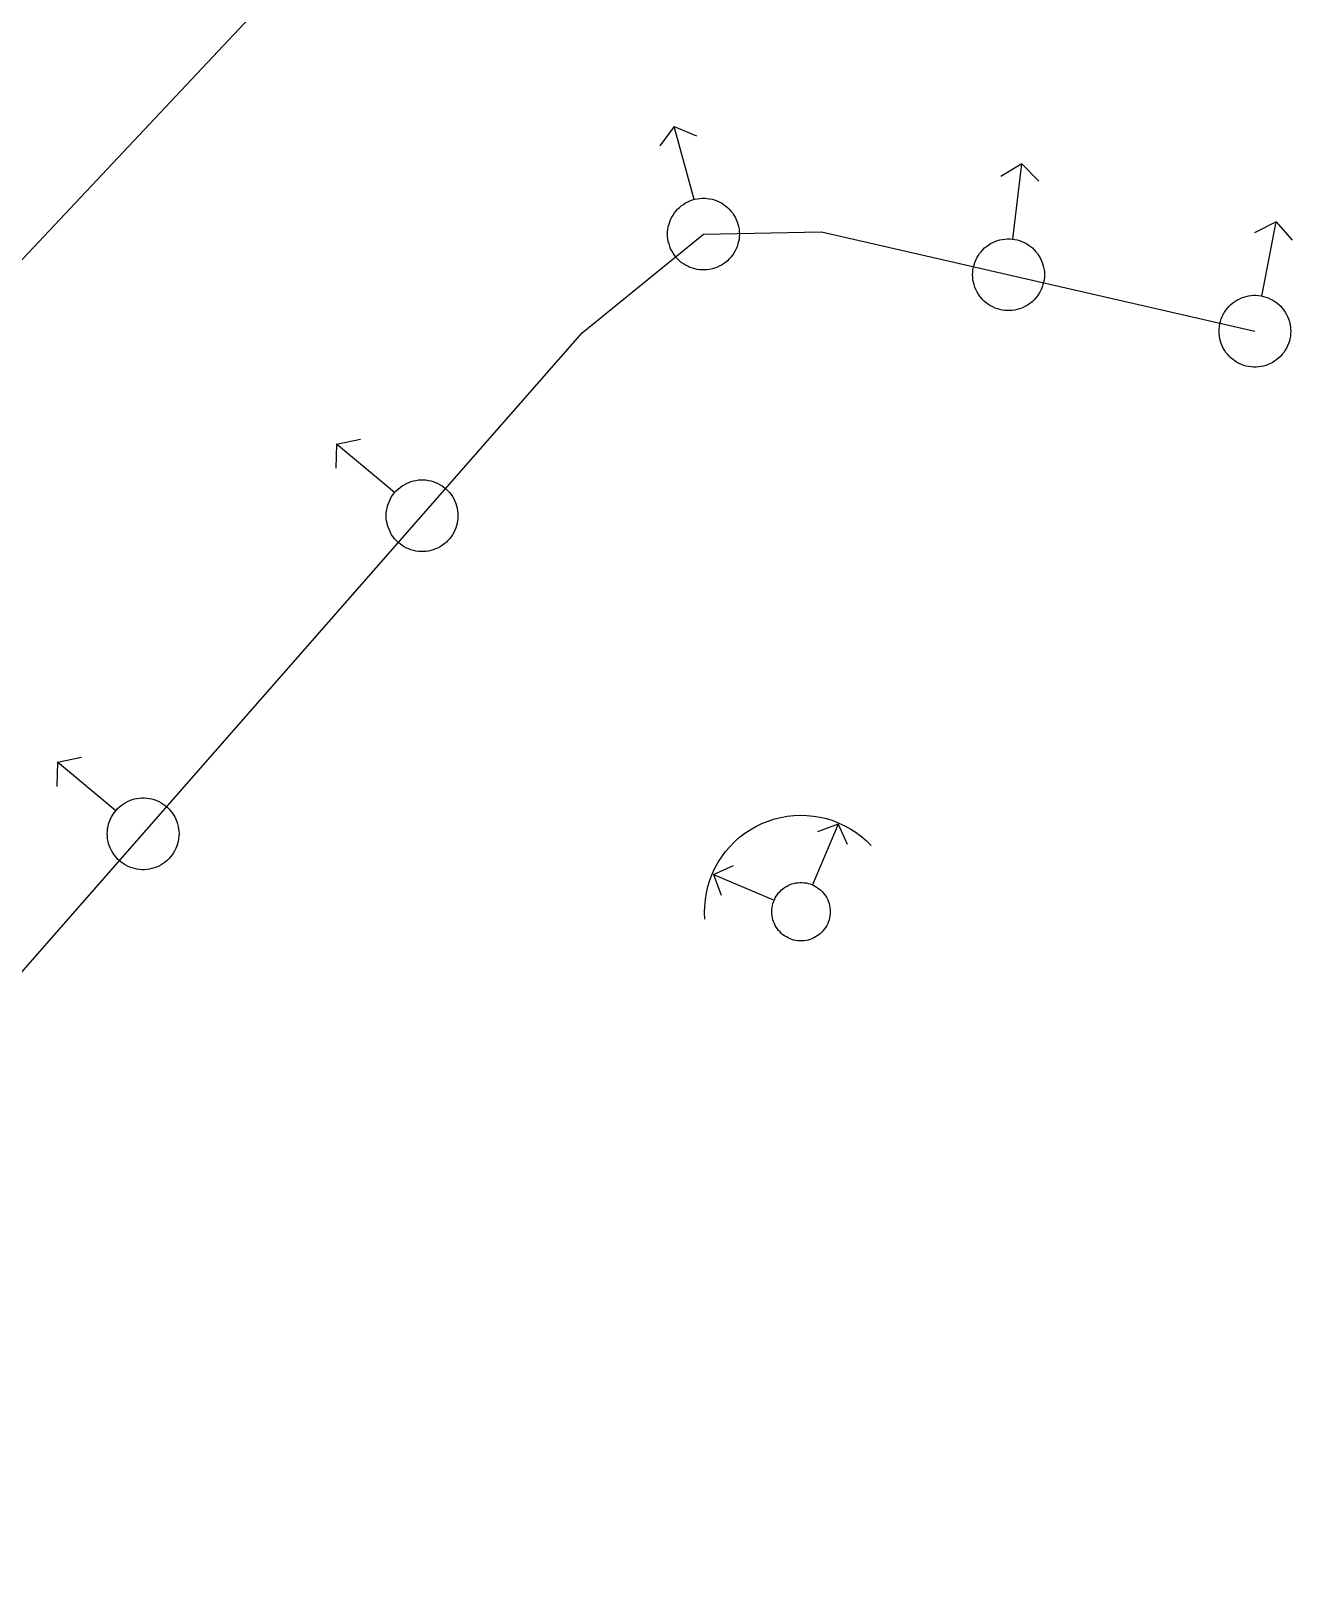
# Model space of a CAD drawing. Header units: inches. Extents: x 1390672 to 1398270, y 354915 to 360781.
# Drawn here: x 1394358.4 to 1394467.9, y 359756.1 to 359890.7 of the extents above; entities that cross this region are included whole.
import ezdxf

# ---------------------------------------------------------------- set-up
doc = ezdxf.new("R2010")
doc.units = ezdxf.units.IN
doc.header["$MEASUREMENT"] = 0

msp = doc.modelspace()

# ---------------------------------------------------------------- linework, layer by layer
for points in [[(1394353.09, 359866.07), (1394420.91, 359938.13), (1394414.81, 359987.37), (1394249.15, 360209.36)], [(1394414.26, 359882.42), (1394413.01, 359880.72)], [(1394414.26, 359882.42), (1394413.01, 359880.72)], [(1394414.26, 359882.42), (1394413.01, 359880.72)], [(1394416, 359876.08), (1394414.26, 359882.42)], [(1394414.26, 359882.42), (1394416.2, 359881.6)], [(1394416, 359876.08), (1394414.26, 359882.42)], [(1394414.26, 359882.42), (1394416.2, 359881.6)], [(1394416, 359876.08), (1394414.26, 359882.42)], [(1394414.26, 359882.42), (1394416.2, 359881.6)], [(1394444.45, 359879.16), (1394442.65, 359878.06)], [(1394444.45, 359879.16), (1394442.65, 359878.06)], [(1394444.45, 359879.16), (1394442.65, 359878.06)], [(1394443.68, 359872.63), (1394444.45, 359879.16)], [(1394443.68, 359872.63), (1394444.45, 359879.16)], [(1394443.68, 359872.63), (1394444.45, 359879.16)], [(1394444.45, 359879.16), (1394445.94, 359877.67)], [(1394444.45, 359879.16), (1394445.94, 359877.67)], [(1394444.45, 359879.16), (1394445.94, 359877.67)], [(1394419.93, 359873.07), (1394419.92, 359872.85), (1394419.9, 359872.64), (1394419.86, 359872.42), (1394419.81, 359872.21), (1394419.74, 359872), (1394419.66, 359871.8), (1394419.56, 359871.61), (1394419.46, 359871.42), (1394419.33, 359871.24), (1394419.2, 359871.07), (1394419.05, 359870.91), (1394418.9, 359870.75), (1394418.73, 359870.61), (1394418.55, 359870.49), (1394418.37, 359870.37), (1394418.18, 359870.27), (1394417.98, 359870.18), (1394417.78, 359870.11), (1394417.57, 359870.05), (1394417.35, 359870), (1394417.14, 359869.97), (1394416.92, 359869.96), (1394416.7, 359869.96), (1394416.49, 359869.97), (1394416.27, 359870), (1394416.06, 359870.05), (1394415.85, 359870.11), (1394415.64, 359870.18), (1394415.45, 359870.27), (1394415.25, 359870.37), (1394415.07, 359870.49), (1394414.89, 359870.61), (1394414.73, 359870.75), (1394414.57, 359870.91), (1394414.42, 359871.07), (1394414.29, 359871.24), (1394414.17, 359871.42), (1394414.06, 359871.61), (1394413.96, 359871.8), (1394413.88, 359872), (1394413.82, 359872.21), (1394413.76, 359872.42), (1394413.73, 359872.64), (1394413.7, 359872.85), (1394413.7, 359873.07), (1394413.7, 359873.29), (1394413.73, 359873.5), (1394413.76, 359873.72), (1394413.82, 359873.93), (1394413.88, 359874.14), (1394413.96, 359874.34), (1394414.06, 359874.53), (1394414.17, 359874.72), (1394414.29, 359874.9), (1394414.42, 359875.07), (1394414.57, 359875.24), (1394414.73, 359875.39), (1394414.89, 359875.53), (1394415.07, 359875.65), (1394415.25, 359875.77), (1394415.45, 359875.87), (1394415.64, 359875.96), (1394415.85, 359876.03), (1394416.06, 359876.09), (1394416.27, 359876.14), (1394416.49, 359876.17), (1394416.7, 359876.19), (1394416.92, 359876.19), (1394417.14, 359876.17), (1394417.35, 359876.14), (1394417.57, 359876.09), (1394417.78, 359876.03), (1394417.98, 359875.96), (1394418.18, 359875.87), (1394418.37, 359875.77), (1394418.55, 359875.65), (1394418.73, 359875.53), (1394418.9, 359875.39), (1394419.05, 359875.24), (1394419.2, 359875.07), (1394419.33, 359874.9), (1394419.46, 359874.72), (1394419.56, 359874.53), (1394419.66, 359874.34), (1394419.74, 359874.14), (1394419.81, 359873.93), (1394419.86, 359873.72), (1394419.9, 359873.5), (1394419.92, 359873.29), (1394419.93, 359873.07)], [(1394419.93, 359873.07), (1394419.92, 359872.85), (1394419.9, 359872.64), (1394419.86, 359872.42), (1394419.81, 359872.21), (1394419.74, 359872), (1394419.66, 359871.8), (1394419.56, 359871.61), (1394419.46, 359871.42), (1394419.33, 359871.24), (1394419.2, 359871.07), (1394419.05, 359870.91), (1394418.9, 359870.75), (1394418.73, 359870.61), (1394418.55, 359870.49), (1394418.37, 359870.37), (1394418.18, 359870.27), (1394417.98, 359870.18), (1394417.78, 359870.11), (1394417.57, 359870.05), (1394417.35, 359870), (1394417.14, 359869.97), (1394416.92, 359869.96), (1394416.7, 359869.96), (1394416.49, 359869.97), (1394416.27, 359870), (1394416.06, 359870.05), (1394415.85, 359870.11), (1394415.64, 359870.18), (1394415.45, 359870.27), (1394415.25, 359870.37), (1394415.07, 359870.49), (1394414.89, 359870.61), (1394414.73, 359870.75), (1394414.57, 359870.91), (1394414.42, 359871.07), (1394414.29, 359871.24), (1394414.17, 359871.42), (1394414.06, 359871.61), (1394413.96, 359871.8), (1394413.88, 359872), (1394413.82, 359872.21), (1394413.76, 359872.42), (1394413.73, 359872.64), (1394413.7, 359872.85), (1394413.7, 359873.07), (1394413.7, 359873.29), (1394413.73, 359873.5), (1394413.76, 359873.72), (1394413.82, 359873.93), (1394413.88, 359874.14), (1394413.96, 359874.34), (1394414.06, 359874.53), (1394414.17, 359874.72), (1394414.29, 359874.9), (1394414.42, 359875.07), (1394414.57, 359875.24), (1394414.73, 359875.39), (1394414.89, 359875.53), (1394415.07, 359875.65), (1394415.25, 359875.77), (1394415.45, 359875.87), (1394415.64, 359875.96), (1394415.85, 359876.03), (1394416.06, 359876.09), (1394416.27, 359876.14), (1394416.49, 359876.17), (1394416.7, 359876.19), (1394416.92, 359876.19), (1394417.14, 359876.17), (1394417.35, 359876.14), (1394417.57, 359876.09), (1394417.78, 359876.03), (1394417.98, 359875.96), (1394418.18, 359875.87), (1394418.37, 359875.77), (1394418.55, 359875.65), (1394418.73, 359875.53), (1394418.9, 359875.39), (1394419.05, 359875.24), (1394419.2, 359875.07), (1394419.33, 359874.9), (1394419.46, 359874.72), (1394419.56, 359874.53), (1394419.66, 359874.34), (1394419.74, 359874.14), (1394419.81, 359873.93), (1394419.86, 359873.72), (1394419.9, 359873.5), (1394419.92, 359873.29), (1394419.93, 359873.07)], [(1394419.93, 359873.07), (1394419.92, 359872.85), (1394419.9, 359872.64), (1394419.86, 359872.42), (1394419.81, 359872.21), (1394419.74, 359872), (1394419.66, 359871.8), (1394419.56, 359871.61), (1394419.46, 359871.42), (1394419.33, 359871.24), (1394419.2, 359871.07), (1394419.05, 359870.91), (1394418.9, 359870.75), (1394418.73, 359870.61), (1394418.55, 359870.49), (1394418.37, 359870.37), (1394418.18, 359870.27), (1394417.98, 359870.18), (1394417.78, 359870.11), (1394417.57, 359870.05), (1394417.35, 359870), (1394417.14, 359869.97), (1394416.92, 359869.96), (1394416.7, 359869.96), (1394416.49, 359869.97), (1394416.27, 359870), (1394416.06, 359870.05), (1394415.85, 359870.11), (1394415.64, 359870.18), (1394415.45, 359870.27), (1394415.25, 359870.37), (1394415.07, 359870.49), (1394414.89, 359870.61), (1394414.73, 359870.75), (1394414.57, 359870.91), (1394414.42, 359871.07), (1394414.29, 359871.24), (1394414.17, 359871.42), (1394414.06, 359871.61), (1394413.96, 359871.8), (1394413.88, 359872), (1394413.82, 359872.21), (1394413.76, 359872.42), (1394413.73, 359872.64), (1394413.7, 359872.85), (1394413.7, 359873.07), (1394413.7, 359873.29), (1394413.73, 359873.5), (1394413.76, 359873.72), (1394413.82, 359873.93), (1394413.88, 359874.14), (1394413.96, 359874.34), (1394414.06, 359874.53), (1394414.17, 359874.72), (1394414.29, 359874.9), (1394414.42, 359875.07), (1394414.57, 359875.24), (1394414.73, 359875.39), (1394414.89, 359875.53), (1394415.07, 359875.65), (1394415.25, 359875.77), (1394415.45, 359875.87), (1394415.64, 359875.96), (1394415.85, 359876.03), (1394416.06, 359876.09), (1394416.27, 359876.14), (1394416.49, 359876.17), (1394416.7, 359876.19), (1394416.92, 359876.19), (1394417.14, 359876.17), (1394417.35, 359876.14), (1394417.57, 359876.09), (1394417.78, 359876.03), (1394417.98, 359875.96), (1394418.18, 359875.87), (1394418.37, 359875.77), (1394418.55, 359875.65), (1394418.73, 359875.53), (1394418.9, 359875.39), (1394419.05, 359875.24), (1394419.2, 359875.07), (1394419.33, 359874.9), (1394419.46, 359874.72), (1394419.56, 359874.53), (1394419.66, 359874.34), (1394419.74, 359874.14), (1394419.81, 359873.93), (1394419.86, 359873.72), (1394419.9, 359873.5), (1394419.92, 359873.29), (1394419.93, 359873.07)], [(1394466.55, 359874.14), (1394464.68, 359873.18)], [(1394466.55, 359874.14), (1394464.68, 359873.18)], [(1394466.55, 359874.14), (1394464.68, 359873.18)], [(1394465.31, 359867.69), (1394466.55, 359874.14)], [(1394465.31, 359867.69), (1394466.55, 359874.14)], [(1394465.31, 359867.69), (1394466.55, 359874.14)], [(1394466.55, 359874.14), (1394467.93, 359872.55)], [(1394466.55, 359874.14), (1394467.93, 359872.55)], [(1394466.55, 359874.14), (1394467.93, 359872.55)], [(1394139.09, 359500.02), (1394137.43, 359528.57), (1394231.43, 359665.12), (1394406.29, 359864.48), (1394416.81, 359873.07), (1394427.06, 359873.27), (1394464.71, 359864.63)], [(1394139.09, 359500.02), (1394137.43, 359528.57), (1394231.43, 359665.12), (1394406.29, 359864.48), (1394416.81, 359873.07), (1394427.06, 359873.27), (1394464.71, 359864.63)], [(1394139.09, 359500.02), (1394137.43, 359528.57), (1394231.43, 359665.12), (1394406.29, 359864.48), (1394416.81, 359873.07), (1394427.06, 359873.27), (1394464.71, 359864.63)], [(1394446.42, 359869.54), (1394446.42, 359869.32), (1394446.39, 359869.11), (1394446.36, 359868.89), (1394446.3, 359868.68), (1394446.24, 359868.47), (1394446.15, 359868.27), (1394446.06, 359868.08), (1394445.95, 359867.89), (1394445.83, 359867.71), (1394445.69, 359867.54), (1394445.55, 359867.37), (1394445.39, 359867.22), (1394445.23, 359867.08), (1394445.05, 359866.96), (1394444.87, 359866.84), (1394444.67, 359866.74), (1394444.47, 359866.65), (1394444.27, 359866.58), (1394444.06, 359866.52), (1394443.85, 359866.47), (1394443.63, 359866.44), (1394443.42, 359866.43), (1394443.2, 359866.43), (1394442.98, 359866.44), (1394442.77, 359866.47), (1394442.55, 359866.52), (1394442.34, 359866.58), (1394442.14, 359866.65), (1394441.94, 359866.74), (1394441.75, 359866.84), (1394441.56, 359866.96), (1394441.39, 359867.08), (1394441.22, 359867.22), (1394441.07, 359867.37), (1394440.92, 359867.54), (1394440.79, 359867.71), (1394440.66, 359867.89), (1394440.56, 359868.08), (1394440.46, 359868.27), (1394440.38, 359868.47), (1394440.31, 359868.68), (1394440.26, 359868.89), (1394440.22, 359869.11), (1394440.2, 359869.32), (1394440.19, 359869.54), (1394440.2, 359869.76), (1394440.22, 359869.97), (1394440.26, 359870.19), (1394440.31, 359870.4), (1394440.38, 359870.61), (1394440.46, 359870.81), (1394440.56, 359871), (1394440.66, 359871.19), (1394440.79, 359871.37), (1394440.92, 359871.54), (1394441.07, 359871.7), (1394441.22, 359871.86), (1394441.39, 359872), (1394441.56, 359872.12), (1394441.75, 359872.24), (1394441.94, 359872.34), (1394442.14, 359872.43), (1394442.34, 359872.5), (1394442.55, 359872.56), (1394442.77, 359872.61), (1394442.98, 359872.64), (1394443.2, 359872.65), (1394443.42, 359872.65), (1394443.63, 359872.64), (1394443.85, 359872.61), (1394444.06, 359872.56), (1394444.27, 359872.5), (1394444.47, 359872.43), (1394444.67, 359872.34), (1394444.87, 359872.24), (1394445.05, 359872.12), (1394445.23, 359872), (1394445.39, 359871.86), (1394445.55, 359871.7), (1394445.69, 359871.54), (1394445.83, 359871.37), (1394445.95, 359871.19), (1394446.06, 359871), (1394446.15, 359870.81), (1394446.24, 359870.61), (1394446.3, 359870.4), (1394446.36, 359870.19), (1394446.39, 359869.97), (1394446.42, 359869.76), (1394446.42, 359869.54)], [(1394446.42, 359869.54), (1394446.42, 359869.32), (1394446.39, 359869.11), (1394446.36, 359868.89), (1394446.3, 359868.68), (1394446.24, 359868.47), (1394446.15, 359868.27), (1394446.06, 359868.08), (1394445.95, 359867.89), (1394445.83, 359867.71), (1394445.69, 359867.54), (1394445.55, 359867.37), (1394445.39, 359867.22), (1394445.23, 359867.08), (1394445.05, 359866.96), (1394444.87, 359866.84), (1394444.67, 359866.74), (1394444.47, 359866.65), (1394444.27, 359866.58), (1394444.06, 359866.52), (1394443.85, 359866.47), (1394443.63, 359866.44), (1394443.42, 359866.43), (1394443.2, 359866.43), (1394442.98, 359866.44), (1394442.77, 359866.47), (1394442.55, 359866.52), (1394442.34, 359866.58), (1394442.14, 359866.65), (1394441.94, 359866.74), (1394441.75, 359866.84), (1394441.56, 359866.96), (1394441.39, 359867.08), (1394441.22, 359867.22), (1394441.07, 359867.37), (1394440.92, 359867.54), (1394440.79, 359867.71), (1394440.66, 359867.89), (1394440.56, 359868.08), (1394440.46, 359868.27), (1394440.38, 359868.47), (1394440.31, 359868.68), (1394440.26, 359868.89), (1394440.22, 359869.11), (1394440.2, 359869.32), (1394440.19, 359869.54), (1394440.2, 359869.76), (1394440.22, 359869.97), (1394440.26, 359870.19), (1394440.31, 359870.4), (1394440.38, 359870.61), (1394440.46, 359870.81), (1394440.56, 359871), (1394440.66, 359871.19), (1394440.79, 359871.37), (1394440.92, 359871.54), (1394441.07, 359871.7), (1394441.22, 359871.86), (1394441.39, 359872), (1394441.56, 359872.12), (1394441.75, 359872.24), (1394441.94, 359872.34), (1394442.14, 359872.43), (1394442.34, 359872.5), (1394442.55, 359872.56), (1394442.77, 359872.61), (1394442.98, 359872.64), (1394443.2, 359872.65), (1394443.42, 359872.65), (1394443.63, 359872.64), (1394443.85, 359872.61), (1394444.06, 359872.56), (1394444.27, 359872.5), (1394444.47, 359872.43), (1394444.67, 359872.34), (1394444.87, 359872.24), (1394445.05, 359872.12), (1394445.23, 359872), (1394445.39, 359871.86), (1394445.55, 359871.7), (1394445.69, 359871.54), (1394445.83, 359871.37), (1394445.95, 359871.19), (1394446.06, 359871), (1394446.15, 359870.81), (1394446.24, 359870.61), (1394446.3, 359870.4), (1394446.36, 359870.19), (1394446.39, 359869.97), (1394446.42, 359869.76), (1394446.42, 359869.54)], [(1394446.42, 359869.54), (1394446.42, 359869.32), (1394446.39, 359869.11), (1394446.36, 359868.89), (1394446.3, 359868.68), (1394446.24, 359868.47), (1394446.15, 359868.27), (1394446.06, 359868.08), (1394445.95, 359867.89), (1394445.83, 359867.71), (1394445.69, 359867.54), (1394445.55, 359867.37), (1394445.39, 359867.22), (1394445.23, 359867.08), (1394445.05, 359866.96), (1394444.87, 359866.84), (1394444.67, 359866.74), (1394444.47, 359866.65), (1394444.27, 359866.58), (1394444.06, 359866.52), (1394443.85, 359866.47), (1394443.63, 359866.44), (1394443.42, 359866.43), (1394443.2, 359866.43), (1394442.98, 359866.44), (1394442.77, 359866.47), (1394442.55, 359866.52), (1394442.34, 359866.58), (1394442.14, 359866.65), (1394441.94, 359866.74), (1394441.75, 359866.84), (1394441.56, 359866.96), (1394441.39, 359867.08), (1394441.22, 359867.22), (1394441.07, 359867.37), (1394440.92, 359867.54), (1394440.79, 359867.71), (1394440.66, 359867.89), (1394440.56, 359868.08), (1394440.46, 359868.27), (1394440.38, 359868.47), (1394440.31, 359868.68), (1394440.26, 359868.89), (1394440.22, 359869.11), (1394440.2, 359869.32), (1394440.19, 359869.54), (1394440.2, 359869.76), (1394440.22, 359869.97), (1394440.26, 359870.19), (1394440.31, 359870.4), (1394440.38, 359870.61), (1394440.46, 359870.81), (1394440.56, 359871), (1394440.66, 359871.19), (1394440.79, 359871.37), (1394440.92, 359871.54), (1394441.07, 359871.7), (1394441.22, 359871.86), (1394441.39, 359872), (1394441.56, 359872.12), (1394441.75, 359872.24), (1394441.94, 359872.34), (1394442.14, 359872.43), (1394442.34, 359872.5), (1394442.55, 359872.56), (1394442.77, 359872.61), (1394442.98, 359872.64), (1394443.2, 359872.65), (1394443.42, 359872.65), (1394443.63, 359872.64), (1394443.85, 359872.61), (1394444.06, 359872.56), (1394444.27, 359872.5), (1394444.47, 359872.43), (1394444.67, 359872.34), (1394444.87, 359872.24), (1394445.05, 359872.12), (1394445.23, 359872), (1394445.39, 359871.86), (1394445.55, 359871.7), (1394445.69, 359871.54), (1394445.83, 359871.37), (1394445.95, 359871.19), (1394446.06, 359871), (1394446.15, 359870.81), (1394446.24, 359870.61), (1394446.3, 359870.4), (1394446.36, 359870.19), (1394446.39, 359869.97), (1394446.42, 359869.76), (1394446.42, 359869.54)], [(1394467.82, 359864.63), (1394467.81, 359864.41), (1394467.79, 359864.2), (1394467.75, 359863.98), (1394467.7, 359863.77), (1394467.63, 359863.57), (1394467.55, 359863.36), (1394467.46, 359863.17), (1394467.35, 359862.98), (1394467.23, 359862.8), (1394467.09, 359862.63), (1394466.95, 359862.47), (1394466.79, 359862.31), (1394466.62, 359862.18), (1394466.45, 359862.05), (1394466.26, 359861.93), (1394466.07, 359861.83), (1394465.87, 359861.74), (1394465.67, 359861.67), (1394465.46, 359861.61), (1394465.25, 359861.56), (1394465.03, 359861.53), (1394464.81, 359861.52), (1394464.6, 359861.52), (1394464.38, 359861.53), (1394464.16, 359861.56), (1394463.95, 359861.61), (1394463.74, 359861.67), (1394463.54, 359861.74), (1394463.34, 359861.83), (1394463.15, 359861.93), (1394462.96, 359862.05), (1394462.79, 359862.18), (1394462.62, 359862.31), (1394462.46, 359862.47), (1394462.32, 359862.63), (1394462.18, 359862.8), (1394462.06, 359862.98), (1394461.95, 359863.17), (1394461.86, 359863.36), (1394461.78, 359863.57), (1394461.71, 359863.77), (1394461.66, 359863.98), (1394461.62, 359864.2), (1394461.6, 359864.41), (1394461.59, 359864.63), (1394461.6, 359864.85), (1394461.62, 359865.06), (1394461.66, 359865.28), (1394461.71, 359865.49), (1394461.78, 359865.7), (1394461.86, 359865.9), (1394461.95, 359866.09), (1394462.06, 359866.28), (1394462.18, 359866.46), (1394462.32, 359866.63), (1394462.46, 359866.8), (1394462.62, 359866.95), (1394462.79, 359867.09), (1394462.96, 359867.21), (1394463.15, 359867.33), (1394463.34, 359867.43), (1394463.54, 359867.52), (1394463.74, 359867.6), (1394463.95, 359867.66), (1394464.16, 359867.7), (1394464.38, 359867.73), (1394464.6, 359867.75), (1394464.81, 359867.75), (1394465.03, 359867.73), (1394465.25, 359867.7), (1394465.46, 359867.66), (1394465.67, 359867.6), (1394465.87, 359867.52), (1394466.07, 359867.43), (1394466.26, 359867.33), (1394466.45, 359867.21), (1394466.62, 359867.09), (1394466.79, 359866.95), (1394466.95, 359866.8), (1394467.09, 359866.63), (1394467.23, 359866.46), (1394467.35, 359866.28), (1394467.46, 359866.09), (1394467.55, 359865.9), (1394467.63, 359865.7), (1394467.7, 359865.49), (1394467.75, 359865.28), (1394467.79, 359865.06), (1394467.81, 359864.85), (1394467.82, 359864.63)], [(1394467.82, 359864.63), (1394467.81, 359864.41), (1394467.79, 359864.2), (1394467.75, 359863.98), (1394467.7, 359863.77), (1394467.63, 359863.57), (1394467.55, 359863.36), (1394467.46, 359863.17), (1394467.35, 359862.98), (1394467.23, 359862.8), (1394467.09, 359862.63), (1394466.95, 359862.47), (1394466.79, 359862.31), (1394466.62, 359862.18), (1394466.45, 359862.05), (1394466.26, 359861.93), (1394466.07, 359861.83), (1394465.87, 359861.74), (1394465.67, 359861.67), (1394465.46, 359861.61), (1394465.25, 359861.56), (1394465.03, 359861.53), (1394464.81, 359861.52), (1394464.6, 359861.52), (1394464.38, 359861.53), (1394464.16, 359861.56), (1394463.95, 359861.61), (1394463.74, 359861.67), (1394463.54, 359861.74), (1394463.34, 359861.83), (1394463.15, 359861.93), (1394462.96, 359862.05), (1394462.79, 359862.18), (1394462.62, 359862.31), (1394462.46, 359862.47), (1394462.32, 359862.63), (1394462.18, 359862.8), (1394462.06, 359862.98), (1394461.95, 359863.17), (1394461.86, 359863.36), (1394461.78, 359863.57), (1394461.71, 359863.77), (1394461.66, 359863.98), (1394461.62, 359864.2), (1394461.6, 359864.41), (1394461.59, 359864.63), (1394461.6, 359864.85), (1394461.62, 359865.06), (1394461.66, 359865.28), (1394461.71, 359865.49), (1394461.78, 359865.7), (1394461.86, 359865.9), (1394461.95, 359866.09), (1394462.06, 359866.28), (1394462.18, 359866.46), (1394462.32, 359866.63), (1394462.46, 359866.8), (1394462.62, 359866.95), (1394462.79, 359867.09), (1394462.96, 359867.21), (1394463.15, 359867.33), (1394463.34, 359867.43), (1394463.54, 359867.52), (1394463.74, 359867.6), (1394463.95, 359867.66), (1394464.16, 359867.7), (1394464.38, 359867.73), (1394464.6, 359867.75), (1394464.81, 359867.75), (1394465.03, 359867.73), (1394465.25, 359867.7), (1394465.46, 359867.66), (1394465.67, 359867.6), (1394465.87, 359867.52), (1394466.07, 359867.43), (1394466.26, 359867.33), (1394466.45, 359867.21), (1394466.62, 359867.09), (1394466.79, 359866.95), (1394466.95, 359866.8), (1394467.09, 359866.63), (1394467.23, 359866.46), (1394467.35, 359866.28), (1394467.46, 359866.09), (1394467.55, 359865.9), (1394467.63, 359865.7), (1394467.7, 359865.49), (1394467.75, 359865.28), (1394467.79, 359865.06), (1394467.81, 359864.85), (1394467.82, 359864.63)], [(1394467.82, 359864.63), (1394467.81, 359864.41), (1394467.79, 359864.2), (1394467.75, 359863.98), (1394467.7, 359863.77), (1394467.63, 359863.57), (1394467.55, 359863.36), (1394467.46, 359863.17), (1394467.35, 359862.98), (1394467.23, 359862.8), (1394467.09, 359862.63), (1394466.95, 359862.47), (1394466.79, 359862.31), (1394466.62, 359862.18), (1394466.45, 359862.05), (1394466.26, 359861.93), (1394466.07, 359861.83), (1394465.87, 359861.74), (1394465.67, 359861.67), (1394465.46, 359861.61), (1394465.25, 359861.56), (1394465.03, 359861.53), (1394464.81, 359861.52), (1394464.6, 359861.52), (1394464.38, 359861.53), (1394464.16, 359861.56), (1394463.95, 359861.61), (1394463.74, 359861.67), (1394463.54, 359861.74), (1394463.34, 359861.83), (1394463.15, 359861.93), (1394462.96, 359862.05), (1394462.79, 359862.18), (1394462.62, 359862.31), (1394462.46, 359862.47), (1394462.32, 359862.63), (1394462.18, 359862.8), (1394462.06, 359862.98), (1394461.95, 359863.17), (1394461.86, 359863.36), (1394461.78, 359863.57), (1394461.71, 359863.77), (1394461.66, 359863.98), (1394461.62, 359864.2), (1394461.6, 359864.41), (1394461.59, 359864.63), (1394461.6, 359864.85), (1394461.62, 359865.06), (1394461.66, 359865.28), (1394461.71, 359865.49), (1394461.78, 359865.7), (1394461.86, 359865.9), (1394461.95, 359866.09), (1394462.06, 359866.28), (1394462.18, 359866.46), (1394462.32, 359866.63), (1394462.46, 359866.8), (1394462.62, 359866.95), (1394462.79, 359867.09), (1394462.96, 359867.21), (1394463.15, 359867.33), (1394463.34, 359867.43), (1394463.54, 359867.52), (1394463.74, 359867.6), (1394463.95, 359867.66), (1394464.16, 359867.7), (1394464.38, 359867.73), (1394464.6, 359867.75), (1394464.81, 359867.75), (1394465.03, 359867.73), (1394465.25, 359867.7), (1394465.46, 359867.66), (1394465.67, 359867.6), (1394465.87, 359867.52), (1394466.07, 359867.43), (1394466.26, 359867.33), (1394466.45, 359867.21), (1394466.62, 359867.09), (1394466.79, 359866.95), (1394466.95, 359866.8), (1394467.09, 359866.63), (1394467.23, 359866.46), (1394467.35, 359866.28), (1394467.46, 359866.09), (1394467.55, 359865.9), (1394467.63, 359865.7), (1394467.7, 359865.49), (1394467.75, 359865.28), (1394467.79, 359865.06), (1394467.81, 359864.85), (1394467.82, 359864.63)], [(1394384.95, 359854.83), (1394387.01, 359855.27)], [(1394384.95, 359854.83), (1394387.01, 359855.27)], [(1394384.95, 359854.83), (1394387.01, 359855.27)], [(1394384.95, 359854.83), (1394384.88, 359852.73)], [(1394384.95, 359854.83), (1394384.88, 359852.73)], [(1394384.95, 359854.83), (1394384.88, 359852.73)], [(1394389.99, 359850.62), (1394384.95, 359854.83)], [(1394389.99, 359850.62), (1394384.95, 359854.83)], [(1394389.99, 359850.62), (1394384.95, 359854.83)], [(1394395.49, 359848.62), (1394395.48, 359848.4), (1394395.46, 359848.18), (1394395.42, 359847.97), (1394395.37, 359847.76), (1394395.3, 359847.55), (1394395.22, 359847.35), (1394395.13, 359847.15), (1394395.02, 359846.96), (1394394.9, 359846.78), (1394394.76, 359846.61), (1394394.62, 359846.45), (1394394.46, 359846.3), (1394394.29, 359846.16), (1394394.12, 359846.03), (1394393.93, 359845.92), (1394393.74, 359845.81), (1394393.54, 359845.73), (1394393.34, 359845.65), (1394393.13, 359845.59), (1394392.92, 359845.55), (1394392.7, 359845.52), (1394392.48, 359845.5), (1394392.27, 359845.5), (1394392.05, 359845.52), (1394391.83, 359845.55), (1394391.62, 359845.59), (1394391.41, 359845.65), (1394391.21, 359845.73), (1394391.01, 359845.81), (1394390.82, 359845.92), (1394390.63, 359846.03), (1394390.46, 359846.16), (1394390.29, 359846.3), (1394390.13, 359846.45), (1394389.99, 359846.61), (1394389.85, 359846.78), (1394389.73, 359846.96), (1394389.62, 359847.15), (1394389.53, 359847.35), (1394389.45, 359847.55), (1394389.38, 359847.76), (1394389.33, 359847.97), (1394389.29, 359848.18), (1394389.26, 359848.4), (1394389.26, 359848.62), (1394389.26, 359848.83), (1394389.29, 359849.05), (1394389.33, 359849.26), (1394389.38, 359849.47), (1394389.45, 359849.68), (1394389.53, 359849.88), (1394389.62, 359850.08), (1394389.73, 359850.27), (1394389.85, 359850.45), (1394389.99, 359850.62), (1394390.13, 359850.78), (1394390.29, 359850.93), (1394390.46, 359851.07), (1394390.63, 359851.2), (1394390.82, 359851.31), (1394391.01, 359851.42), (1394391.21, 359851.51), (1394391.41, 359851.58), (1394391.62, 359851.64), (1394391.83, 359851.68), (1394392.05, 359851.72), (1394392.27, 359851.73), (1394392.48, 359851.73), (1394392.7, 359851.72), (1394392.92, 359851.68), (1394393.13, 359851.64), (1394393.34, 359851.58), (1394393.54, 359851.51), (1394393.74, 359851.42), (1394393.93, 359851.31), (1394394.12, 359851.2), (1394394.29, 359851.07), (1394394.46, 359850.93), (1394394.62, 359850.78), (1394394.76, 359850.62), (1394394.9, 359850.45), (1394395.02, 359850.27), (1394395.13, 359850.08), (1394395.22, 359849.88), (1394395.3, 359849.68), (1394395.37, 359849.47), (1394395.42, 359849.26), (1394395.46, 359849.05), (1394395.48, 359848.83), (1394395.49, 359848.62)], [(1394395.49, 359848.62), (1394395.48, 359848.4), (1394395.46, 359848.18), (1394395.42, 359847.97), (1394395.37, 359847.76), (1394395.3, 359847.55), (1394395.22, 359847.35), (1394395.13, 359847.15), (1394395.02, 359846.96), (1394394.9, 359846.78), (1394394.76, 359846.61), (1394394.62, 359846.45), (1394394.46, 359846.3), (1394394.29, 359846.16), (1394394.12, 359846.03), (1394393.93, 359845.92), (1394393.74, 359845.81), (1394393.54, 359845.73), (1394393.34, 359845.65), (1394393.13, 359845.59), (1394392.92, 359845.55), (1394392.7, 359845.52), (1394392.48, 359845.5), (1394392.27, 359845.5), (1394392.05, 359845.52), (1394391.83, 359845.55), (1394391.62, 359845.59), (1394391.41, 359845.65), (1394391.21, 359845.73), (1394391.01, 359845.81), (1394390.82, 359845.92), (1394390.63, 359846.03), (1394390.46, 359846.16), (1394390.29, 359846.3), (1394390.13, 359846.45), (1394389.99, 359846.61), (1394389.85, 359846.78), (1394389.73, 359846.96), (1394389.62, 359847.15), (1394389.53, 359847.35), (1394389.45, 359847.55), (1394389.38, 359847.76), (1394389.33, 359847.97), (1394389.29, 359848.18), (1394389.26, 359848.4), (1394389.26, 359848.62), (1394389.26, 359848.83), (1394389.29, 359849.05), (1394389.33, 359849.26), (1394389.38, 359849.47), (1394389.45, 359849.68), (1394389.53, 359849.88), (1394389.62, 359850.08), (1394389.73, 359850.27), (1394389.85, 359850.45), (1394389.99, 359850.62), (1394390.13, 359850.78), (1394390.29, 359850.93), (1394390.46, 359851.07), (1394390.63, 359851.2), (1394390.82, 359851.31), (1394391.01, 359851.42), (1394391.21, 359851.51), (1394391.41, 359851.58), (1394391.62, 359851.64), (1394391.83, 359851.68), (1394392.05, 359851.72), (1394392.27, 359851.73), (1394392.48, 359851.73), (1394392.7, 359851.72), (1394392.92, 359851.68), (1394393.13, 359851.64), (1394393.34, 359851.58), (1394393.54, 359851.51), (1394393.74, 359851.42), (1394393.93, 359851.31), (1394394.12, 359851.2), (1394394.29, 359851.07), (1394394.46, 359850.93), (1394394.62, 359850.78), (1394394.76, 359850.62), (1394394.9, 359850.45), (1394395.02, 359850.27), (1394395.13, 359850.08), (1394395.22, 359849.88), (1394395.3, 359849.68), (1394395.37, 359849.47), (1394395.42, 359849.26), (1394395.46, 359849.05), (1394395.48, 359848.83), (1394395.49, 359848.62)], [(1394395.49, 359848.62), (1394395.48, 359848.4), (1394395.46, 359848.18), (1394395.42, 359847.97), (1394395.37, 359847.76), (1394395.3, 359847.55), (1394395.22, 359847.35), (1394395.13, 359847.15), (1394395.02, 359846.96), (1394394.9, 359846.78), (1394394.76, 359846.61), (1394394.62, 359846.45), (1394394.46, 359846.3), (1394394.29, 359846.16), (1394394.12, 359846.03), (1394393.93, 359845.92), (1394393.74, 359845.81), (1394393.54, 359845.73), (1394393.34, 359845.65), (1394393.13, 359845.59), (1394392.92, 359845.55), (1394392.7, 359845.52), (1394392.48, 359845.5), (1394392.27, 359845.5), (1394392.05, 359845.52), (1394391.83, 359845.55), (1394391.62, 359845.59), (1394391.41, 359845.65), (1394391.21, 359845.73), (1394391.01, 359845.81), (1394390.82, 359845.92), (1394390.63, 359846.03), (1394390.46, 359846.16), (1394390.29, 359846.3), (1394390.13, 359846.45), (1394389.99, 359846.61), (1394389.85, 359846.78), (1394389.73, 359846.96), (1394389.62, 359847.15), (1394389.53, 359847.35), (1394389.45, 359847.55), (1394389.38, 359847.76), (1394389.33, 359847.97), (1394389.29, 359848.18), (1394389.26, 359848.4), (1394389.26, 359848.62), (1394389.26, 359848.83), (1394389.29, 359849.05), (1394389.33, 359849.26), (1394389.38, 359849.47), (1394389.45, 359849.68), (1394389.53, 359849.88), (1394389.62, 359850.08), (1394389.73, 359850.27), (1394389.85, 359850.45), (1394389.99, 359850.62), (1394390.13, 359850.78), (1394390.29, 359850.93), (1394390.46, 359851.07), (1394390.63, 359851.2), (1394390.82, 359851.31), (1394391.01, 359851.42), (1394391.21, 359851.51), (1394391.41, 359851.58), (1394391.62, 359851.64), (1394391.83, 359851.68), (1394392.05, 359851.72), (1394392.27, 359851.73), (1394392.48, 359851.73), (1394392.7, 359851.72), (1394392.92, 359851.68), (1394393.13, 359851.64), (1394393.34, 359851.58), (1394393.54, 359851.51), (1394393.74, 359851.42), (1394393.93, 359851.31), (1394394.12, 359851.2), (1394394.29, 359851.07), (1394394.46, 359850.93), (1394394.62, 359850.78), (1394394.76, 359850.62), (1394394.9, 359850.45), (1394395.02, 359850.27), (1394395.13, 359850.08), (1394395.22, 359849.88), (1394395.3, 359849.68), (1394395.37, 359849.47), (1394395.42, 359849.26), (1394395.46, 359849.05), (1394395.48, 359848.83), (1394395.49, 359848.62)], [(1394360.72, 359827.21), (1394360.65, 359825.1)], [(1394360.72, 359827.21), (1394360.65, 359825.1)], [(1394360.72, 359827.21), (1394360.65, 359825.1)], [(1394360.72, 359827.21), (1394362.78, 359827.65)], [(1394360.72, 359827.21), (1394362.78, 359827.65)], [(1394360.72, 359827.21), (1394362.78, 359827.65)], [(1394365.76, 359823), (1394360.72, 359827.21)], [(1394365.76, 359823), (1394360.72, 359827.21)], [(1394365.76, 359823), (1394360.72, 359827.21)], [(1394371.26, 359820.99), (1394371.25, 359820.78), (1394371.23, 359820.56), (1394371.19, 359820.34), (1394371.14, 359820.13), (1394371.07, 359819.93), (1394370.99, 359819.73), (1394370.9, 359819.53), (1394370.79, 359819.34), (1394370.67, 359819.16), (1394370.53, 359818.99), (1394370.39, 359818.83), (1394370.23, 359818.68), (1394370.06, 359818.54), (1394369.89, 359818.41), (1394369.7, 359818.29), (1394369.51, 359818.19), (1394369.31, 359818.1), (1394369.11, 359818.03), (1394368.9, 359817.97), (1394368.69, 359817.92), (1394368.47, 359817.89), (1394368.25, 359817.88), (1394368.04, 359817.88), (1394367.82, 359817.89), (1394367.6, 359817.92), (1394367.39, 359817.97), (1394367.18, 359818.03), (1394366.98, 359818.1), (1394366.78, 359818.19), (1394366.59, 359818.29), (1394366.4, 359818.41), (1394366.23, 359818.54), (1394366.06, 359818.68), (1394365.9, 359818.83), (1394365.76, 359818.99), (1394365.62, 359819.16), (1394365.5, 359819.34), (1394365.39, 359819.53), (1394365.3, 359819.73), (1394365.22, 359819.93), (1394365.15, 359820.13), (1394365.1, 359820.34), (1394365.06, 359820.56), (1394365.04, 359820.78), (1394365.03, 359820.99), (1394365.04, 359821.21), (1394365.06, 359821.43), (1394365.1, 359821.64), (1394365.15, 359821.85), (1394365.22, 359822.06), (1394365.3, 359822.26), (1394365.39, 359822.46), (1394365.5, 359822.64), (1394365.62, 359822.82), (1394365.76, 359823), (1394365.9, 359823.16), (1394366.06, 359823.31), (1394366.23, 359823.45), (1394366.4, 359823.58), (1394366.59, 359823.69), (1394366.78, 359823.79), (1394366.98, 359823.88), (1394367.18, 359823.96), (1394367.39, 359824.02), (1394367.6, 359824.06), (1394367.82, 359824.09), (1394368.04, 359824.11), (1394368.25, 359824.11), (1394368.47, 359824.09), (1394368.69, 359824.06), (1394368.9, 359824.02), (1394369.11, 359823.96), (1394369.31, 359823.88), (1394369.51, 359823.79), (1394369.7, 359823.69), (1394369.89, 359823.58), (1394370.06, 359823.45), (1394370.23, 359823.31), (1394370.39, 359823.16), (1394370.53, 359823), (1394370.67, 359822.82), (1394370.79, 359822.64), (1394370.9, 359822.46), (1394370.99, 359822.26), (1394371.07, 359822.06), (1394371.14, 359821.85), (1394371.19, 359821.64), (1394371.23, 359821.43), (1394371.25, 359821.21), (1394371.26, 359820.99)], [(1394371.26, 359820.99), (1394371.25, 359820.78), (1394371.23, 359820.56), (1394371.19, 359820.34), (1394371.14, 359820.13), (1394371.07, 359819.93), (1394370.99, 359819.73), (1394370.9, 359819.53), (1394370.79, 359819.34), (1394370.67, 359819.16), (1394370.53, 359818.99), (1394370.39, 359818.83), (1394370.23, 359818.68), (1394370.06, 359818.54), (1394369.89, 359818.41), (1394369.7, 359818.29), (1394369.51, 359818.19), (1394369.31, 359818.1), (1394369.11, 359818.03), (1394368.9, 359817.97), (1394368.69, 359817.92), (1394368.47, 359817.89), (1394368.25, 359817.88), (1394368.04, 359817.88), (1394367.82, 359817.89), (1394367.6, 359817.92), (1394367.39, 359817.97), (1394367.18, 359818.03), (1394366.98, 359818.1), (1394366.78, 359818.19), (1394366.59, 359818.29), (1394366.4, 359818.41), (1394366.23, 359818.54), (1394366.06, 359818.68), (1394365.9, 359818.83), (1394365.76, 359818.99), (1394365.62, 359819.16), (1394365.5, 359819.34), (1394365.39, 359819.53), (1394365.3, 359819.73), (1394365.22, 359819.93), (1394365.15, 359820.13), (1394365.1, 359820.34), (1394365.06, 359820.56), (1394365.04, 359820.78), (1394365.03, 359820.99), (1394365.04, 359821.21), (1394365.06, 359821.43), (1394365.1, 359821.64), (1394365.15, 359821.85), (1394365.22, 359822.06), (1394365.3, 359822.26), (1394365.39, 359822.46), (1394365.5, 359822.64), (1394365.62, 359822.82), (1394365.76, 359823), (1394365.9, 359823.16), (1394366.06, 359823.31), (1394366.23, 359823.45), (1394366.4, 359823.58), (1394366.59, 359823.69), (1394366.78, 359823.79), (1394366.98, 359823.88), (1394367.18, 359823.96), (1394367.39, 359824.02), (1394367.6, 359824.06), (1394367.82, 359824.09), (1394368.04, 359824.11), (1394368.25, 359824.11), (1394368.47, 359824.09), (1394368.69, 359824.06), (1394368.9, 359824.02), (1394369.11, 359823.96), (1394369.31, 359823.88), (1394369.51, 359823.79), (1394369.7, 359823.69), (1394369.89, 359823.58), (1394370.06, 359823.45), (1394370.23, 359823.31), (1394370.39, 359823.16), (1394370.53, 359823), (1394370.67, 359822.82), (1394370.79, 359822.64), (1394370.9, 359822.46), (1394370.99, 359822.26), (1394371.07, 359822.06), (1394371.14, 359821.85), (1394371.19, 359821.64), (1394371.23, 359821.43), (1394371.25, 359821.21), (1394371.26, 359820.99)], [(1394371.26, 359820.99), (1394371.25, 359820.78), (1394371.23, 359820.56), (1394371.19, 359820.34), (1394371.14, 359820.13), (1394371.07, 359819.93), (1394370.99, 359819.73), (1394370.9, 359819.53), (1394370.79, 359819.34), (1394370.67, 359819.16), (1394370.53, 359818.99), (1394370.39, 359818.83), (1394370.23, 359818.68), (1394370.06, 359818.54), (1394369.89, 359818.41), (1394369.7, 359818.29), (1394369.51, 359818.19), (1394369.31, 359818.1), (1394369.11, 359818.03), (1394368.9, 359817.97), (1394368.69, 359817.92), (1394368.47, 359817.89), (1394368.25, 359817.88), (1394368.04, 359817.88), (1394367.82, 359817.89), (1394367.6, 359817.92), (1394367.39, 359817.97), (1394367.18, 359818.03), (1394366.98, 359818.1), (1394366.78, 359818.19), (1394366.59, 359818.29), (1394366.4, 359818.41), (1394366.23, 359818.54), (1394366.06, 359818.68), (1394365.9, 359818.83), (1394365.76, 359818.99), (1394365.62, 359819.16), (1394365.5, 359819.34), (1394365.39, 359819.53), (1394365.3, 359819.73), (1394365.22, 359819.93), (1394365.15, 359820.13), (1394365.1, 359820.34), (1394365.06, 359820.56), (1394365.04, 359820.78), (1394365.03, 359820.99), (1394365.04, 359821.21), (1394365.06, 359821.43), (1394365.1, 359821.64), (1394365.15, 359821.85), (1394365.22, 359822.06), (1394365.3, 359822.26), (1394365.39, 359822.46), (1394365.5, 359822.64), (1394365.62, 359822.82), (1394365.76, 359823), (1394365.9, 359823.16), (1394366.06, 359823.31), (1394366.23, 359823.45), (1394366.4, 359823.58), (1394366.59, 359823.69), (1394366.78, 359823.79), (1394366.98, 359823.88), (1394367.18, 359823.96), (1394367.39, 359824.02), (1394367.6, 359824.06), (1394367.82, 359824.09), (1394368.04, 359824.11), (1394368.25, 359824.11), (1394368.47, 359824.09), (1394368.69, 359824.06), (1394368.9, 359824.02), (1394369.11, 359823.96), (1394369.31, 359823.88), (1394369.51, 359823.79), (1394369.7, 359823.69), (1394369.89, 359823.58), (1394370.06, 359823.45), (1394370.23, 359823.31), (1394370.39, 359823.16), (1394370.53, 359823), (1394370.67, 359822.82), (1394370.79, 359822.64), (1394370.9, 359822.46), (1394370.99, 359822.26), (1394371.07, 359822.06), (1394371.14, 359821.85), (1394371.19, 359821.64), (1394371.23, 359821.43), (1394371.25, 359821.21), (1394371.26, 359820.99)], [(1394416.93, 359813.58), (1394416.91, 359814.15), (1394416.92, 359814.72), (1394416.98, 359815.29), (1394417.07, 359815.86), (1394417.2, 359816.42), (1394417.37, 359816.96), (1394417.57, 359817.5), (1394417.81, 359818.02), (1394418.09, 359818.52), (1394418.4, 359819), (1394418.74, 359819.46), (1394419.12, 359819.9), (1394419.52, 359820.31), (1394419.95, 359820.69), (1394420.4, 359821.04), (1394420.88, 359821.35), (1394421.37, 359821.64), (1394421.89, 359821.89), (1394422.42, 359822.1), (1394422.97, 359822.28), (1394423.52, 359822.42), (1394424.09, 359822.52), (1394424.66, 359822.58), (1394425.23, 359822.61), (1394425.8, 359822.59), (1394426.37, 359822.54), (1394426.94, 359822.44), (1394427.49, 359822.31), (1394428.04, 359822.14), (1394428.58, 359821.93), (1394429.09, 359821.69), (1394429.6, 359821.41), (1394430.08, 359821.1), (1394430.53, 359820.75), (1394430.97, 359820.38), (1394431.38, 359819.98)], [(1394428.5, 359821.82), (1394426.27, 359816.57)], [(1394428.5, 359821.82), (1394426.71, 359821.17)], [(1394428.5, 359821.82), (1394429.28, 359820.08)], [(1394417.69, 359817.45), (1394419.43, 359818.23)], [(1394417.69, 359817.45), (1394422.95, 359815.22)], [(1394417.69, 359817.45), (1394418.34, 359815.66)], [(1394427.82, 359814.23), (1394427.81, 359814.06), (1394427.79, 359813.88), (1394427.76, 359813.71), (1394427.72, 359813.53), (1394427.67, 359813.37), (1394427.6, 359813.2), (1394427.52, 359813.04), (1394427.43, 359812.89), (1394427.33, 359812.74), (1394427.22, 359812.6), (1394427.11, 359812.47), (1394426.98, 359812.35), (1394426.84, 359812.23), (1394426.7, 359812.13), (1394426.55, 359812.04), (1394426.39, 359811.95), (1394426.23, 359811.88), (1394426.07, 359811.82), (1394425.9, 359811.77), (1394425.72, 359811.74), (1394425.55, 359811.71), (1394425.37, 359811.7), (1394425.19, 359811.7), (1394425.02, 359811.71), (1394424.84, 359811.74), (1394424.67, 359811.77), (1394424.5, 359811.82), (1394424.33, 359811.88), (1394424.17, 359811.95), (1394424.01, 359812.04), (1394423.86, 359812.13), (1394423.72, 359812.23), (1394423.59, 359812.35), (1394423.46, 359812.47), (1394423.34, 359812.6), (1394423.23, 359812.74), (1394423.13, 359812.89), (1394423.04, 359813.04), (1394422.97, 359813.2), (1394422.9, 359813.37), (1394422.85, 359813.53), (1394422.8, 359813.71), (1394422.77, 359813.88), (1394422.75, 359814.06), (1394422.75, 359814.23), (1394422.75, 359814.41), (1394422.77, 359814.59), (1394422.8, 359814.76), (1394422.85, 359814.93), (1394422.9, 359815.1), (1394422.97, 359815.26), (1394423.04, 359815.42), (1394423.13, 359815.58), (1394423.23, 359815.72), (1394423.34, 359815.86), (1394423.46, 359815.99), (1394423.59, 359816.12), (1394423.72, 359816.23), (1394423.86, 359816.33), (1394424.01, 359816.43), (1394424.17, 359816.51), (1394424.33, 359816.58), (1394424.5, 359816.64), (1394424.67, 359816.69), (1394424.84, 359816.73), (1394425.02, 359816.75), (1394425.19, 359816.77), (1394425.37, 359816.77), (1394425.55, 359816.75), (1394425.72, 359816.73), (1394425.9, 359816.69), (1394426.07, 359816.64), (1394426.23, 359816.58), (1394426.39, 359816.51), (1394426.55, 359816.43), (1394426.7, 359816.33), (1394426.84, 359816.23), (1394426.98, 359816.12), (1394427.11, 359815.99), (1394427.22, 359815.86), (1394427.33, 359815.72), (1394427.43, 359815.58), (1394427.52, 359815.42), (1394427.6, 359815.26), (1394427.67, 359815.1), (1394427.72, 359814.93), (1394427.76, 359814.76), (1394427.79, 359814.59), (1394427.81, 359814.41), (1394427.82, 359814.23)]]:
    msp.add_lwpolyline(points)

doc.saveas('drawing.dxf')
